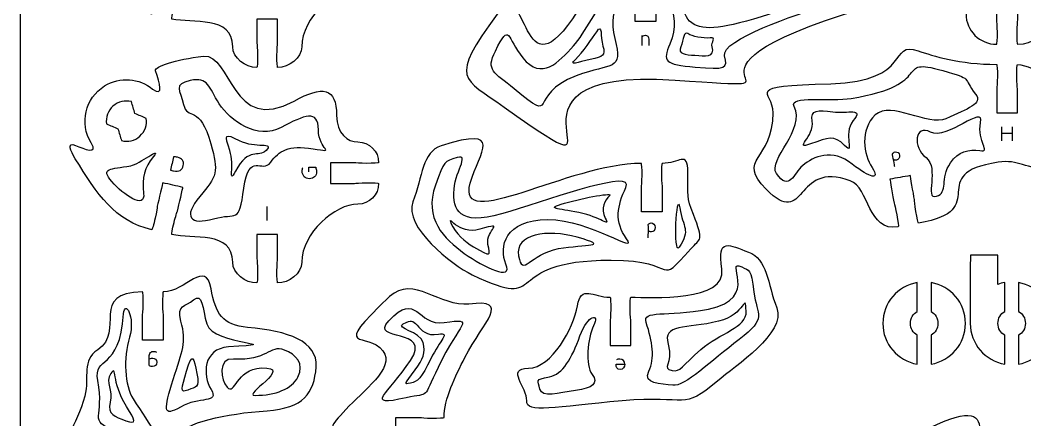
# Model space of a CAD drawing. Extents: x 0 to 300, y 0 to 300.
# Drawn here: x 0 to 145.6, y 146.4 to 204.2 of the extents above; entities that cross this region are included whole.
import ezdxf

# ---------------------------------------------------------------- set-up
doc = ezdxf.new("R2010")
doc.units = 0
doc.header["$MEASUREMENT"] = 0
doc.layers.add('DEFAULT', color=7, linetype='CONTINUOUS')

msp = doc.modelspace()

# ---------------------------------------------------------------- linework, layer by layer
at = {"layer": 'DEFAULT', "color": 250}
for points in [[(142.3, 186.78), (142.3, 188.8)], [(142.3, 187.85), (143.8, 187.85)], [(143.8, 188.8), (143.8, 186.78)], [(35.86, 175.22), (35.86, 177.24)]]:
    msp.add_lwpolyline(points, dxfattribs=at)
at = {"layer": 'DEFAULT', "color": 1}
for points, knots in [([(295.05, 0.05), (198.38, 0.05), (101.72, 0.05), (5.05, 0.05), (2.3, 0.05), (0.05, 2.3), (0.05, 5.05), (0.05, 101.72), (0.05, 198.38), (0.05, 295.05), (0.05, 297.8), (2.3, 300.05), (5.05, 300.05), (101.72, 300.05), (198.38, 300.05), (295.05, 300.05), (297.8, 300.05), (300.05, 297.8), (300.05, 295.05), (300.05, 198.38), (300.05, 101.72), (300.05, 5.05), (300.05, 2.3), (297.8, 0.05), (295.05, 0.05)], [0, 0, 0, 0, 822.047, 822.047, 822.047, 823.047, 823.047, 823.047, 1645.094, 1645.094, 1645.094, 1646.094, 1646.094, 1646.094, 2468.141, 2468.141, 2468.141, 2469.141, 2469.141, 2469.141, 3291.188, 3291.188, 3291.188, 3292.188, 3292.188, 3292.188, 3292.188]), ([(79.64, 271.99), (86.95, 263.6), (82.71, 251.07), (80.92, 249.24), (79.14, 247.41), (81.91, 246.25), (83.26, 244.26), (84.62, 242.27), (87.44, 238.78), (87.77, 251.98), (88.1, 265.18), (85.34, 286.5), (80.47, 286.76), (74.3, 287.09), (70.57, 296.13), (69.96, 291.15), (65.72, 256.72), (58.95, 273.52), (61.18, 248.2), (64.99, 205.12), (54.37, 232.94), (57.69, 214.18), (59.33, 204.89), (50.99, 202.39), (70.55, 208.97), (81.63, 212.7), (70.4, 216.92), (70.84, 221.31), (71.15, 224.46), (76.64, 228.24), (76.64, 232.42), (76.64, 232.48), (75.85, 232.52), (74.89, 232.52), (73.92, 232.52), (73.31, 232.42), (73.14, 232.42), (71.97, 232.42), (70.81, 232.42), (69.64, 232.42), (69.64, 233.42), (69.64, 234.42), (69.64, 235.42), (70.81, 235.42), (71.97, 235.42), (73.14, 235.42), (73.31, 235.42), (73.92, 235.32), (74.89, 235.32), (75.85, 235.32), (76.64, 235.37), (76.64, 235.42), (76.64, 245.82), (66.04, 237.19), (70.56, 260.65), (73.66, 276.76), (77.39, 274.58), (79.64, 271.99)], [1, 1, 1, 1, 2, 2, 2, 3, 3, 3, 4, 4, 4, 5, 5, 5, 6, 6, 6, 7, 7, 7, 8, 8, 8, 9, 9, 9, 10, 10, 10, 11, 11, 11, 12, 12, 12, 13, 13, 13, 22.92, 22.92, 22.92, 31.43, 31.43, 31.43, 41.35, 41.35, 41.35, 42.35, 42.35, 42.35, 43.35, 43.35, 43.35, 44.35, 44.35, 44.35, 45.35, 45.35, 45.35, 45.35]), ([(206.64, 218.18), (193.85, 222.64), (193.66, 221.84), (181.37, 216.1), (171.61, 211.55), (163, 208.46), (163, 205.15), (163, 202.71), (161.01, 200.74), (158.55, 200.74), (158.5, 200.74), (158.45, 201.52), (158.45, 202.49), (158.45, 203.45), (158.55, 204.06), (158.55, 204.24), (158.55, 205.4), (158.55, 206.57), (158.55, 207.74), (157.55, 207.74), (156.55, 207.74), (155.55, 207.74), (155.55, 206.57), (155.55, 205.4), (155.55, 204.24), (155.55, 204.06), (155.65, 203.45), (155.65, 202.49), (155.65, 201.52), (155.61, 200.74), (155.55, 200.74), (152.8, 200.74), (153.09, 202.33), (150.05, 202.33), (147.01, 202.33), (147.3, 200.74), (144.55, 200.74), (144.49, 200.74), (144.45, 201.52), (144.45, 202.49), (144.45, 203.45), (144.55, 204.06), (144.55, 204.24), (144.55, 205.4), (144.55, 206.57), (144.55, 207.74), (143.55, 207.74), (142.55, 207.74), (141.55, 207.74), (141.55, 206.57), (141.55, 205.4), (141.55, 204.24), (141.55, 204.06), (141.65, 203.45), (141.65, 202.49), (141.65, 201.52), (141.6, 200.74), (141.55, 200.74), (139.09, 200.74), (137.1, 202.71), (137.1, 205.15), (137.1, 208.46), (128.49, 211.55), (118.73, 216.1), (106.44, 221.84), (106.25, 222.64), (93.46, 218.18), (80.57, 213.68), (80.71, 213.6), (86.47, 223.63), (99.64, 246.58), (96.25, 240.13), (103.55, 236.48), (110.28, 233.1), (123.82, 219.89), (133.67, 224.5), (142.7, 228.72), (143.17, 216.87), (150.05, 216.87), (156.93, 216.87), (157.39, 228.72), (166.42, 224.5), (176.28, 219.89), (189.82, 233.1), (196.55, 236.48), (203.85, 240.13), (200.45, 246.58), (213.63, 223.63), (219.39, 213.6), (219.53, 213.68), (206.64, 218.18)], [1, 1, 1, 1, 2, 2, 2, 3, 3, 3, 4, 4, 4, 5, 5, 5, 6, 6, 6, 15.92, 15.92, 15.92, 24.43, 24.43, 24.43, 34.35, 34.35, 34.35, 35.35, 35.35, 35.35, 36.35, 36.35, 36.35, 37.35, 37.35, 37.35, 38.35, 38.35, 38.35, 39.35, 39.35, 39.35, 40.35, 40.35, 40.35, 50.27, 50.27, 50.27, 58.78, 58.78, 58.78, 68.7, 68.7, 68.7, 69.7, 69.7, 69.7, 70.7, 70.7, 70.7, 71.7, 71.7, 71.7, 72.7, 72.7, 72.7, 73.7, 73.7, 73.7, 74.7, 74.7, 74.7, 75.7, 75.7, 75.7, 76.7, 76.7, 76.7, 77.7, 77.7, 77.7, 78.7, 78.7, 78.7, 79.7, 79.7, 79.7, 80.7, 80.7, 80.7, 81.7, 81.7, 81.7, 81.7]), ([(34.36, 200.89), (34.36, 202.06), (34.36, 203.22), (34.36, 204.39), (35.36, 204.39), (36.36, 204.39), (37.36, 204.39), (37.36, 203.22), (37.36, 202.06), (37.36, 200.89), (37.36, 200.72), (37.26, 200.11), (37.26, 199.14), (37.26, 198.17), (37.31, 197.39), (37.36, 197.39), (39.02, 197.39), (40.86, 198.73), (40.86, 200.39), (40.86, 204.65), (45.72, 208.81), (48.99, 208.81), (50.65, 208.81), (52, 210.15), (52, 211.81), (52, 211.87), (51.21, 211.91), (50.25, 211.91), (49.28, 211.91), (48.67, 211.81), (48.5, 211.81), (47.33, 211.81), (46.16, 211.81), (45, 211.81), (45, 212.81), (45, 213.81), (45, 214.81), (46.16, 214.81), (47.33, 214.81), (48.5, 214.81), (48.67, 214.81), (49.28, 214.71), (50.25, 214.71), (51.21, 214.71), (52, 214.76), (52, 214.81), (52, 216.47), (50.65, 217.81), (49, 217.81), (47.53, 217.81), (45.9, 219.03), (45.91, 221.66), (45.91, 225.72), (43.88, 226), (39.78, 223.73), (30.65, 218.68), (30.69, 230.69), (26.61, 230.21), (22.53, 229.74), (19.48, 228.76), (19.68, 228.13), (20.24, 226.28), (20.95, 224.27), (19.25, 225.47), (17.32, 227.04), (14.52, 227.31), (12.29, 225.92), (9.48, 224.18), (8.61, 220.47), (10.35, 217.66), (11.43, 215.92), (9.36, 216.8), (8.07, 217.31), (6.78, 217.82), (7.38, 216.46), (8.05, 215.38), (11.21, 210.29), (13.73, 206.35), (19.13, 205.09), (19.18, 205.09), (19.4, 205.83), (19.62, 206.77), (19.84, 207.71), (19.89, 208.32), (19.92, 208.49), (20.12, 209.34), (20.72, 211.9), (20.72, 211.9), (21.7, 211.67), (22.67, 211.45), (23.64, 211.22), (23.64, 211.22), (23.05, 208.66), (22.85, 207.81), (22.8, 207.64), (22.57, 207.07), (22.35, 206.13), (22.13, 205.19), (22, 204.42), (22.05, 204.4), (24.97, 203.71), (30.86, 204.99), (30.86, 200.39), (30.86, 198.73), (32.7, 197.39), (34.36, 197.39), (34.42, 197.39), (34.46, 198.17), (34.46, 199.14), (34.46, 200.11), (34.36, 200.72), (34.36, 200.89)], [2, 2, 2, 2, 11.93, 11.93, 11.93, 20.43, 20.43, 20.43, 30.36, 30.36, 30.36, 31.36, 31.36, 31.36, 32.36, 32.36, 32.36, 33.36, 33.36, 33.36, 34.36, 34.36, 34.36, 35.36, 35.36, 35.36, 36.36, 36.36, 36.36, 37.36, 37.36, 37.36, 47.28, 47.28, 47.28, 55.78, 55.78, 55.78, 65.7, 65.7, 65.7, 66.7, 66.7, 66.7, 67.7, 67.7, 67.7, 68.7, 68.7, 68.7, 69.7, 69.7, 69.7, 70.7, 70.7, 70.7, 71.7, 71.7, 71.7, 72.7, 72.7, 72.7, 73.7, 73.7, 73.7, 74.7, 74.7, 74.7, 75.7, 75.7, 75.7, 76.7, 76.7, 76.7, 77.7, 77.7, 77.7, 78.7, 78.7, 78.7, 79.7, 79.7, 79.7, 80.7, 80.7, 80.7, 81.7, 81.7, 81.7, 90.201959, 90.201959, 90.201959, 91.201959, 91.201959, 91.201959, 92.201959, 92.201959, 92.201959, 93.201959, 93.201959, 93.201959, 94.201959, 94.201959, 94.201959, 95.201959, 95.201959, 95.201959, 96.201959, 96.201959, 96.201959, 97.201959, 97.201959, 97.201959, 97.201959]), ([(92.16, 211.02), (102.56, 211.02), (94.08, 204.6), (102.55, 206.02), (127.04, 210.1), (87.4, 215.95), (108.49, 215.95), (111.1, 215.95), (119.32, 213.34), (119.57, 210.85), (119.93, 207.18), (124.46, 206.65), (122.29, 205.99), (88.82, 195.82), (118.75, 193.93), (94.94, 195.56), (64.72, 197.63), (91.44, 176.55), (70.19, 191.66), (64.24, 195.89), (62.07, 195.5), (69.19, 205.11), (73.87, 211.41), (72.35, 192.16), (80.86, 205.62), (83.1, 209.15), (84.85, 211.02), (89.15, 211.02), (89.21, 211.02), (89.26, 210.24), (89.26, 209.27), (89.26, 208.3), (89.15, 207.69), (89.15, 207.52), (89.15, 206.35), (89.15, 205.19), (89.15, 204.02), (90.16, 204.02), (91.16, 204.02), (92.16, 204.02), (92.16, 205.19), (92.16, 206.35), (92.16, 207.52), (92.16, 207.69), (92.05, 208.3), (92.05, 209.27), (92.05, 210.24), (92.1, 211.02), (92.16, 211.02)], [1, 1, 1, 1, 2, 2, 2, 3, 3, 3, 4, 4, 4, 5, 5, 5, 6, 6, 6, 7, 7, 7, 8, 8, 8, 9, 9, 9, 10, 10, 10, 11, 11, 11, 12, 12, 12, 21.92, 21.92, 21.92, 30.43, 30.43, 30.43, 40.35, 40.35, 40.35, 41.35, 41.35, 41.35, 42.35, 42.35, 42.35, 42.35]), ([(150.05, 182.62), (154.75, 182.62), (155.24, 184.14), (158.36, 183.66), (169.28, 182), (158.97, 176.75), (169.86, 174.83), (169.92, 174.82), (170.1, 175.58), (170.27, 176.53), (170.43, 177.49), (170.44, 178.1), (170.47, 178.28), (170.62, 179.14), (171.08, 181.72), (171.08, 181.72), (172.06, 181.55), (173.05, 181.38), (174.03, 181.2), (174.03, 181.2), (173.58, 178.62), (173.42, 177.76), (173.4, 177.58), (173.19, 177), (173.02, 176.05), (172.86, 175.1), (172.76, 174.33), (172.82, 174.31), (177.22, 173.53), (177.03, 180), (179.77, 180.99), (187.99, 183.98), (186.05, 173.84), (191.96, 179.75), (196.38, 184.17), (190.94, 183.92), (190.94, 190.83), (190.94, 194.1), (195.71, 194.63), (182.58, 195.04), (170.63, 195.41), (174.23, 201.33), (169.95, 199.81), (167.77, 199.03), (163.9, 197.83), (158.55, 197.83), (158.5, 197.8), (158.45, 197.03), (158.45, 196.08), (158.45, 195.11), (158.55, 194.5), (158.55, 194.33), (158.55, 193.17), (158.55, 192), (158.55, 190.83), (157.55, 190.83), (156.55, 190.83), (155.55, 190.83), (155.55, 192), (155.55, 193.17), (155.55, 194.33), (155.55, 194.5), (155.65, 195.11), (155.65, 196.08), (155.65, 197.05), (155.61, 197.83), (155.55, 197.83), (154.17, 197.83), (153.09, 196.65), (150.05, 196.65), (147.01, 196.65), (145.93, 197.83), (144.55, 197.83), (144.49, 197.83), (144.45, 197.05), (144.45, 196.08), (144.45, 195.11), (144.55, 194.5), (144.55, 194.33), (144.55, 193.17), (144.55, 192), (144.55, 190.83), (143.55, 190.83), (142.55, 190.83), (141.55, 190.83), (141.55, 192), (141.55, 193.17), (141.55, 194.33), (141.55, 194.5), (141.65, 195.11), (141.65, 196.08), (141.65, 197.03), (141.6, 197.8), (141.55, 197.83), (136.2, 197.83), (132.33, 199.03), (130.15, 199.81), (125.87, 201.33), (129.47, 195.41), (117.52, 195.04), (104.39, 194.63), (109.16, 194.1), (109.16, 190.83), (109.16, 183.92), (103.72, 184.17), (108.14, 179.75), (114.05, 173.84), (112.11, 183.98), (120.33, 180.99), (123.07, 180), (122.88, 173.53), (127.28, 174.31), (127.34, 174.33), (127.24, 175.1), (127.08, 176.05), (126.91, 177), (126.7, 177.58), (126.67, 177.76), (126.52, 178.62), (126.07, 181.2), (126.07, 181.2), (127.05, 181.38), (128.04, 181.55), (129.02, 181.72), (129.02, 181.72), (129.48, 179.14), (129.63, 178.28), (129.66, 178.1), (129.67, 177.49), (129.83, 176.53), (130, 175.58), (130.18, 174.82), (130.24, 174.83), (141.13, 176.75), (130.82, 182), (141.74, 183.66), (144.86, 184.14), (145.35, 182.62), (150.05, 182.62)], [1, 1, 1, 1, 2, 2, 2, 3, 3, 3, 4, 4, 4, 5, 5, 5, 6, 6, 6, 14.509805, 14.509805, 14.509805, 15.509805, 15.509805, 15.509805, 16.509805, 16.509805, 16.509805, 17.509805, 17.509805, 17.509805, 18.509805, 18.509805, 18.509805, 19.509805, 19.509805, 19.509805, 20.509805, 20.509805, 20.509805, 21.509805, 21.509805, 21.509805, 22.509805, 22.509805, 22.509805, 23.509805, 23.509805, 23.509805, 24.509805, 24.509805, 24.509805, 25.509805, 25.509805, 25.509805, 35.429805, 35.429805, 35.429805, 43.929805, 43.929805, 43.929805, 53.849805, 53.849805, 53.849805, 54.849805, 54.849805, 54.849805, 55.849805, 55.849805, 55.849805, 56.849805, 56.849805, 56.849805, 57.849805, 57.849805, 57.849805, 58.849805, 58.849805, 58.849805, 59.849805, 59.849805, 59.849805, 69.769805, 69.769805, 69.769805, 78.269805, 78.269805, 78.269805, 88.189805, 88.189805, 88.189805, 89.189805, 89.189805, 89.189805, 90.189805, 90.189805, 90.189805, 91.189805, 91.189805, 91.189805, 92.189805, 92.189805, 92.189805, 93.189805, 93.189805, 93.189805, 94.189805, 94.189805, 94.189805, 95.189805, 95.189805, 95.189805, 96.189805, 96.189805, 96.189805, 97.189805, 97.189805, 97.189805, 98.189805, 98.189805, 98.189805, 99.189805, 99.189805, 99.189805, 107.699611, 107.699611, 107.699611, 108.699611, 108.699611, 108.699611, 109.699611, 109.699611, 109.699611, 110.699611, 110.699611, 110.699611, 111.699611, 111.699611, 111.699611, 112.699611, 112.699611, 112.699611, 112.699611]), ([(34.36, 169.68), (34.36, 170.85), (34.36, 172.02), (34.36, 173.18), (35.36, 173.18), (36.36, 173.18), (37.36, 173.18), (37.36, 172.02), (37.36, 170.85), (37.36, 169.68), (37.36, 169.51), (37.26, 168.9), (37.26, 167.93), (37.26, 166.96), (37.31, 166.18), (37.36, 166.18), (39.02, 166.18), (40.86, 167.53), (40.86, 169.18), (40.86, 173.44), (45.72, 177.6), (48.99, 177.6), (50.65, 177.6), (52, 178.94), (52, 180.6), (52, 180.66), (51.21, 180.7), (50.25, 180.7), (49.28, 180.7), (48.67, 180.6), (48.5, 180.6), (47.33, 180.6), (46.16, 180.6), (45, 180.6), (45, 181.6), (45, 182.6), (45, 183.6), (46.16, 183.6), (47.33, 183.6), (48.5, 183.6), (48.67, 183.6), (49.28, 183.5), (50.25, 183.5), (51.21, 183.5), (52, 183.55), (52, 183.6), (52, 185.26), (50.65, 186.6), (49, 186.6), (47.53, 186.6), (45.9, 187.82), (45.91, 190.45), (45.91, 194.52), (43.88, 194.8), (39.78, 192.53), (30.65, 187.48), (30.69, 199.48), (26.61, 199.01), (22.53, 198.53), (19.48, 197.55), (19.68, 196.92), (20.24, 195.07), (20.95, 193.07), (19.25, 194.26), (17.32, 195.84), (14.52, 196.1), (12.29, 194.71), (9.48, 192.97), (8.61, 189.26), (10.35, 186.45), (11.43, 184.72), (9.36, 185.59), (8.07, 186.1), (6.78, 186.61), (7.38, 185.26), (8.05, 184.17), (11.21, 179.08), (13.73, 175.14), (19.13, 173.88), (19.18, 173.88), (19.4, 174.63), (19.62, 175.56), (19.84, 176.5), (19.89, 177.11), (19.92, 177.28), (20.12, 178.14), (20.72, 180.69), (20.72, 180.69), (21.7, 180.47), (22.67, 180.24), (23.64, 180.01), (23.64, 180.01), (23.05, 177.45), (22.85, 176.6), (22.8, 176.43), (22.57, 175.87), (22.35, 174.92), (22.13, 173.98), (22, 173.21), (22.05, 173.19), (24.97, 172.51), (30.86, 173.78), (30.86, 169.18), (30.86, 167.53), (32.7, 166.18), (34.36, 166.18), (34.42, 166.18), (34.46, 166.96), (34.46, 167.93), (34.46, 168.9), (34.36, 169.51), (34.36, 169.68)], [2, 2, 2, 2, 11.93, 11.93, 11.93, 20.43, 20.43, 20.43, 30.36, 30.36, 30.36, 31.36, 31.36, 31.36, 32.36, 32.36, 32.36, 33.36, 33.36, 33.36, 34.36, 34.36, 34.36, 35.36, 35.36, 35.36, 36.36, 36.36, 36.36, 37.36, 37.36, 37.36, 47.28, 47.28, 47.28, 55.78, 55.78, 55.78, 65.7, 65.7, 65.7, 66.7, 66.7, 66.7, 67.7, 67.7, 67.7, 68.7, 68.7, 68.7, 69.7, 69.7, 69.7, 70.7, 70.7, 70.7, 71.7, 71.7, 71.7, 72.7, 72.7, 72.7, 73.7, 73.7, 73.7, 74.7, 74.7, 74.7, 75.7, 75.7, 75.7, 76.7, 76.7, 76.7, 77.7, 77.7, 77.7, 78.7, 78.7, 78.7, 79.7, 79.7, 79.7, 80.7, 80.7, 80.7, 81.7, 81.7, 81.7, 90.201959, 90.201959, 90.201959, 91.201959, 91.201959, 91.201959, 92.201959, 92.201959, 92.201959, 93.201959, 93.201959, 93.201959, 94.201959, 94.201959, 94.201959, 95.201959, 95.201959, 95.201959, 96.201959, 96.201959, 96.201959, 97.201959, 97.201959, 97.201959, 97.201959]), ([(14.75, 186.79), (14.57, 187.36), (14.4, 187.94), (14.22, 188.51), (13.67, 188.75), (13.12, 188.98), (12.57, 189.22), (12.44, 190.15), (12.76, 191.12), (13.51, 191.79), (14.26, 192.45), (15.26, 192.67), (16.17, 192.44), (16.34, 191.86), (16.51, 191.29), (16.69, 190.72), (17.24, 190.48), (17.79, 190.24), (18.34, 190.01), (18.46, 189.08), (18.15, 188.11), (17.4, 187.44), (16.65, 186.77), (15.65, 186.56), (14.75, 186.79)], [0, 0, 0, 0, 5.11489, 5.11489, 5.11489, 10.213527, 10.213527, 10.213527, 11.213527, 11.213527, 11.213527, 12.213527, 12.213527, 12.213527, 17.30055, 17.30055, 17.30055, 22.412311, 22.412311, 22.412311, 23.412311, 23.412311, 23.412311, 24.412311, 24.412311, 24.412311, 24.412311]), ([(93.07, 183.49), (95.52, 183.49), (96.8, 185.43), (96.8, 182.24), (96.8, 178.72), (96.61, 178.68), (97.6, 176.11), (99.12, 172.14), (98.69, 172.73), (97.22, 171.11), (92.03, 165.38), (95.93, 169.49), (85.7, 169.49), (69.08, 169.49), (77.05, 161.89), (65.56, 167.37), (62.54, 168.81), (55.6, 174.34), (56.97, 177.95), (58.34, 181.56), (58.3, 185.18), (61.08, 186.05), (70.34, 188.94), (66.59, 185.24), (65.28, 180.63), (63.18, 173.26), (79.44, 183.49), (90.07, 183.49), (90.12, 183.49), (90.17, 182.71), (90.17, 181.74), (90.17, 180.78), (90.07, 180.17), (90.07, 179.99), (90.07, 179.12), (90.07, 176.49), (90.07, 176.49), (91.07, 176.49), (92.07, 176.49), (93.07, 176.49), (93.07, 176.49), (93.07, 179.12), (93.07, 179.99), (93.07, 180.17), (92.97, 180.78), (92.97, 181.74), (92.97, 182.71), (93.01, 183.49), (93.07, 183.49)], [1, 1, 1, 1, 2, 2, 2, 3, 3, 3, 4, 4, 4, 5, 5, 5, 6, 6, 6, 7, 7, 7, 8, 8, 8, 9, 9, 9, 10, 10, 10, 11, 11, 11, 12, 12, 12, 13, 13, 13, 21.504, 21.504, 21.504, 22.504, 22.504, 22.504, 23.504, 23.504, 23.504, 24.504, 24.504, 24.504, 24.504]), ([(85.53, 164.11), (83.07, 164.11), (81.3, 166), (80.8, 162.85), (80.3, 159.7), (77.07, 153.85), (73.7, 153.85), (70.34, 153.85), (73.58, 150.98), (73.45, 149.12), (73.33, 147.25), (77.56, 148.24), (87.27, 149.12), (96.99, 149.99), (95.86, 147.58), (101.1, 151.98), (103.66, 154.13), (111.06, 158.95), (109.69, 162.56), (108.32, 166.17), (108.32, 169.66), (105.58, 170.66), (102.84, 171.65), (100.97, 172.9), (101.72, 168.17), (102.47, 163.43), (91.47, 164.11), (88.53, 164.11), (88.48, 164.11), (88.43, 163.32), (88.43, 162.36), (88.43, 161.39), (88.53, 160.78), (88.53, 160.61), (88.53, 159.73), (88.53, 157.11), (88.53, 157.11), (87.53, 157.11), (86.53, 157.11), (85.53, 157.11), (85.53, 158.27), (85.53, 159.44), (85.53, 160.61), (85.53, 160.78), (85.63, 161.39), (85.63, 162.36), (85.63, 163.32), (85.59, 164.11), (85.53, 164.11)], [1, 1, 1, 1, 2, 2, 2, 3, 3, 3, 4, 4, 4, 5, 5, 5, 6, 6, 6, 7, 7, 7, 8, 8, 8, 9, 9, 9, 10, 10, 10, 11, 11, 11, 12, 12, 12, 13, 13, 13, 21.504, 21.504, 21.504, 31.425, 31.425, 31.425, 32.425, 32.425, 32.425, 33.425, 33.425, 33.425, 33.425]), ([(42.95, 154.03), (42.66, 150.21), (41.09, 148.05), (35.83, 147.68), (29.82, 147.25), (23.71, 146.02), (22.96, 143.95), (21.17, 140.2), (23.99, 139.04), (20.01, 137.22), (16.04, 135.4), (16.49, 142.44), (11.42, 142.44), (4.54, 142.44), (8.41, 145.5), (9.43, 149.79), (10.11, 152.66), (8.92, 154.95), (11.3, 156.51), (15.3, 159.15), (9.99, 164.88), (17.78, 164.88), (17.84, 164.88), (17.89, 164.09), (17.89, 163.13), (17.89, 162.16), (17.78, 161.55), (17.78, 161.38), (17.78, 160.21), (17.78, 159.05), (17.78, 157.88), (18.79, 157.88), (19.79, 157.88), (20.79, 157.88), (20.79, 159.05), (20.79, 160.21), (20.79, 161.38), (20.79, 161.55), (20.68, 162.16), (20.68, 163.13), (20.68, 164.09), (20.73, 164.88), (20.79, 164.88), (24, 164.88), (26.94, 169.74), (27.72, 165.34), (28.35, 161.79), (29.39, 160.05), (33.02, 159.73), (38.83, 159.24), (43.22, 157.75), (42.95, 154.03)], [1, 1, 1, 1, 2, 2, 2, 3, 3, 3, 4, 4, 4, 5, 5, 5, 6, 6, 6, 7, 7, 7, 8, 8, 8, 9, 9, 9, 10, 10, 10, 19.92, 19.92, 19.92, 28.43, 28.43, 28.43, 38.35, 38.35, 38.35, 39.35, 39.35, 39.35, 40.35, 40.35, 40.35, 41.35, 41.35, 41.35, 42.35, 42.35, 42.35, 43.35, 43.35, 43.35, 43.35]), ([(141.72, 160.33), (141.72, 159.59), (142.11, 158.95), (142.71, 158.61), (142.71, 157.22), (142.71, 155.82), (142.71, 154.43), (139.88, 154.91), (137.72, 157.37), (137.72, 160.33), (137.72, 163.62), (137.72, 166.9), (137.73, 170.19), (139.06, 170.19), (140.39, 170.19), (141.72, 170.19), (141.72, 168.79), (141.72, 167.38), (141.72, 165.98), (142.04, 166.09), (142.37, 166.18), (142.71, 166.24), (142.71, 164.84), (142.71, 163.45), (142.71, 162.06), (142.11, 161.71), (141.72, 161.07), (141.72, 160.33)], [1, 1, 1, 1, 2, 2, 2, 13.85, 13.85, 13.85, 14.85, 14.85, 14.85, 42.800002, 42.800002, 42.800002, 54.110002, 54.110002, 54.110002, 66.050002, 66.050002, 66.050002, 67.050002, 67.050002, 67.050002, 78.890002, 78.890002, 78.890002, 79.890002, 79.890002, 79.890002, 79.890002]), ([(64.49, 155.37), (63.12, 152.75), (61.47, 149.29), (61.47, 146.71), (61.46, 146.65), (60.68, 146.6), (59.72, 146.61), (58.76, 146.61), (58.15, 146.71), (57.97, 146.71), (57.1, 146.71), (54.47, 146.71), (54.47, 146.71), (54.47, 145.71), (54.47, 144.71), (54.47, 143.71), (54.47, 143.71), (57.09, 143.71), (57.97, 143.71), (58.15, 143.71), (58.75, 143.81), (59.72, 143.81), (60.69, 143.81), (61.47, 143.76), (61.47, 143.71), (61.47, 141.65), (60.79, 139.72), (60.96, 137.16), (61.08, 135.49), (61.47, 128.76), (61.47, 128.71), (61.51, 126.71), (62.79, 124.88), (57.22, 120.29), (51.66, 115.7), (53.21, 121.95), (48.25, 126.31), (44.2, 129.87), (43.83, 129.37), (46.97, 132.28), (51.99, 136.95), (51.45, 138.89), (47.13, 142.88), (44.44, 145.36), (44.88, 145.21), (47.26, 147.87), (49.62, 150.51), (54.53, 153.82), (52.61, 156.37), (50.41, 159.29), (44.69, 155.84), (53.59, 164.2), (56.98, 167.39), (61.03, 162.63), (65.09, 163.13), (71.3, 163.89), (67.27, 160.71), (64.49, 155.37)], [1, 1, 1, 1, 2, 2, 2, 3, 3, 3, 4, 4, 4, 5, 5, 5, 13.503001, 13.503001, 13.503001, 14.503001, 14.503001, 14.503001, 15.503001, 15.503001, 15.503001, 16.503001, 16.503001, 16.503001, 17.503001, 17.503001, 17.503001, 18.503001, 18.503001, 18.503001, 19.503001, 19.503001, 19.503001, 20.503001, 20.503001, 20.503001, 21.503001, 21.503001, 21.503001, 22.503001, 22.503001, 22.503001, 23.503001, 23.503001, 23.503001, 24.503001, 24.503001, 24.503001, 25.503001, 25.503001, 25.503001, 26.503001, 26.503001, 26.503001, 27.503001, 27.503001, 27.503001, 27.503001]), ([(129.04, 160.33), (129.04, 159.6), (129.44, 158.95), (130.03, 158.61), (130.03, 157.22), (130.03, 155.82), (130.03, 154.43), (127.2, 154.91), (125.05, 157.36), (125.05, 160.33), (125.05, 163.3), (127.21, 165.76), (130.03, 166.24), (130.03, 164.84), (130.03, 163.45), (130.03, 162.06), (129.44, 161.71), (129.04, 161.07), (129.04, 160.33)], [0, 0, 0, 0, 1, 1, 1, 12.85, 12.85, 12.85, 13.85, 13.85, 13.85, 14.85, 14.85, 14.85, 26.7, 26.7, 26.7, 27.7, 27.7, 27.7, 27.7]), ([(137.02, 160.33), (137.02, 157.37), (134.87, 154.91), (132.04, 154.43), (132.04, 155.82), (132.04, 157.22), (132.04, 158.61), (132.63, 158.95), (133.03, 159.6), (133.03, 160.33), (133.03, 161.07), (132.63, 161.72), (132.04, 162.06), (132.04, 163.45), (132.04, 164.84), (132.04, 166.24), (134.87, 165.76), (137.02, 163.3), (137.02, 160.33)], [0, 0, 0, 0, 1, 1, 1, 12.85, 12.85, 12.85, 13.85, 13.85, 13.85, 14.85, 14.85, 14.85, 26.69, 26.69, 26.69, 27.69, 27.69, 27.69, 27.69]), ([(149.7, 160.33), (149.7, 157.37), (147.54, 154.9), (144.71, 154.43), (144.71, 155.82), (144.71, 157.22), (144.71, 158.61), (145.31, 158.95), (145.71, 159.59), (145.71, 160.33), (145.71, 161.07), (145.31, 161.72), (144.71, 162.06), (144.71, 163.45), (144.71, 164.84), (144.71, 166.24), (147.54, 165.76), (149.7, 163.3), (149.7, 160.33)], [0, 0, 0, 0, 1, 1, 1, 12.85, 12.85, 12.85, 13.85, 13.85, 13.85, 14.85, 14.85, 14.85, 26.69, 26.69, 26.69, 27.69, 27.69, 27.69, 27.69]), ([(136.59, 132.53), (136.59, 140.34), (144.14, 150.67), (132.85, 145.69), (121.56, 140.71), (118.1, 138.54), (116.1, 139.37), (114.11, 140.2), (111.5, 137.23), (114.71, 130.36), (116.49, 126.54), (114.75, 124.68), (119.73, 124.8), (124.71, 124.93), (133.5, 122.53), (139.36, 116.95), (142.1, 114.35), (141.37, 118.83), (143.5, 120.57), (145.63, 122.31), (136.59, 127.18), (136.59, 129.53), (136.59, 129.59), (135.81, 129.63), (134.84, 129.63), (133.87, 129.63), (133.26, 129.53), (133.09, 129.53), (132.21, 129.53), (129.59, 129.53), (129.59, 129.53), (129.59, 130.53), (129.59, 131.53), (129.59, 132.53), (129.59, 132.53), (132.21, 132.53), (133.09, 132.53), (133.26, 132.53), (133.87, 132.43), (134.84, 132.43), (135.81, 132.43), (136.59, 132.48), (136.59, 132.53)], [1, 1, 1, 1, 2, 2, 2, 3, 3, 3, 4, 4, 4, 5, 5, 5, 6, 6, 6, 7, 7, 7, 8, 8, 8, 9, 9, 9, 10, 10, 10, 11, 11, 11, 19.504, 19.504, 19.504, 20.504, 20.504, 20.504, 21.504, 21.504, 21.504, 22.504, 22.504, 22.504, 22.504])]:
    msp.add_open_spline(points, degree=3, knots=knots, dxfattribs=at)
at = {"layer": 'DEFAULT', "color": 5}
for points, knots in [([(96.18, 206), (96.59, 203.39), (98.67, 202.64), (102.59, 203.45), (106.51, 204.26), (116.22, 206.91), (113.54, 210), (110.87, 213.1), (111.8, 212.85), (114.17, 212.04), (116.53, 211.23), (116.84, 210.85), (117.47, 209.05), (118.09, 207.24), (119.58, 207.18), (116.22, 206.18), (112.86, 205.19), (101.5, 201.39), (102.12, 199.06), (102.61, 197.25), (102.32, 197.05), (97.88, 197.44), (93.44, 197.82), (93.11, 198.27), (94.18, 200.76), (95.26, 203.25), (94.77, 205.11), (94.23, 206.91), (93.92, 207.92), (92.9, 209.44), (94.72, 208.65), (95.3, 208.41), (95.86, 207.95), (96.18, 206)], [1, 1, 1, 1, 2, 2, 2, 3, 3, 3, 4, 4, 4, 5, 5, 5, 6, 6, 6, 7, 7, 7, 8, 8, 8, 9, 9, 9, 10, 10, 10, 11, 11, 11, 12, 12, 12, 12]), ([(80.24, 200.52), (78.06, 198.1), (75.6, 195.45), (72.89, 198.78), (70.53, 201.67), (71.09, 204.13), (68.91, 199.77), (67.49, 196.93), (68.7, 196.69), (71.65, 194.29), (78.25, 188.94), (73.27, 193.42), (80.61, 196.16), (85.86, 198.12), (87.46, 196.75), (86.21, 201.56), (84.97, 206.37), (88.54, 209.16), (85.34, 207.43), (83.85, 206.62), (81.83, 202.29), (80.24, 200.52)], [0, 0, 0, 0, 1, 1, 1, 2, 2, 2, 3, 3, 3, 4, 4, 4, 5, 5, 5, 6, 6, 6, 7, 7, 7, 7]), ([(120.47, 192.91), (117.52, 192.44), (111.33, 193.37), (112.2, 191.75), (113.96, 188.49), (108.3, 183.95), (109.63, 182.04), (111.54, 179.3), (112.07, 182.06), (113.44, 183.2), (114.95, 184.45), (117.73, 185.78), (120.63, 183.37), (123.24, 181.33), (124.74, 181.02), (123.49, 182.9), (122.25, 184.78), (121.71, 188.39), (123.95, 190.51), (126.19, 192.62), (131.67, 188.8), (134.2, 189.97), (137.41, 191.44), (139.58, 192.11), (138.48, 193.52), (136.53, 196.03), (138.24, 195.66), (133.74, 196.94), (126.45, 199.01), (132.96, 194.91), (120.47, 192.91)], [1, 1, 1, 1, 2, 2, 2, 3, 3, 3, 4, 4, 4, 5, 5, 5, 6, 6, 6, 7, 7, 7, 8, 8, 8, 9, 9, 9, 10, 10, 10, 11, 11, 11, 11]), ([(24.68, 195.49), (27.35, 196.08), (27.33, 194.55), (28.91, 192.12), (30.49, 189.68), (34.44, 186.86), (37.86, 188.69), (41.28, 190.51), (43.27, 191.34), (43.27, 188.35), (43.27, 185.37), (46.11, 185.04), (42.49, 185.62), (38.87, 186.2), (37.58, 185.33), (36.36, 183.65), (35.13, 181.96), (33.22, 185.34), (32.48, 179.92), (31.73, 174.49), (31.48, 176.46), (28.08, 175.48), (24.68, 174.49), (23.6, 175.75), (26.09, 178.69), (28.58, 181.63), (28.84, 182.24), (27.7, 186.32), (26.09, 192.13), (24.27, 189.71), (23.73, 192.01), (23.22, 194.12), (22.23, 194.95), (24.68, 195.49)], [1, 1, 1, 1, 2, 2, 2, 3, 3, 3, 4, 4, 4, 5, 5, 5, 6, 6, 6, 7, 7, 7, 8, 8, 8, 9, 9, 9, 10, 10, 10, 11, 11, 11, 12, 12, 12, 12]), ([(60.24, 180.35), (61.56, 184), (61.48, 183.75), (63.39, 184.33), (65.3, 184.92), (62.9, 182.18), (62.89, 179.19), (62.89, 176.2), (64.14, 174.37), (71.03, 176.53), (77.92, 178.69), (89.12, 182.68), (87.83, 180.02), (86.55, 177.37), (86.13, 175.01), (87.92, 172.58), (89.71, 170.15), (82.73, 175.37), (76.51, 175.37), (70.28, 175.37), (69.37, 171.39), (70.45, 168.9), (71.53, 166.41), (67.29, 168.4), (64.39, 170.47), (61.48, 172.55), (58.49, 175.53), (60.24, 180.35)], [1, 1, 1, 1, 2, 2, 2, 3, 3, 3, 4, 4, 4, 5, 5, 5, 6, 6, 6, 7, 7, 7, 8, 8, 8, 9, 9, 9, 10, 10, 10, 10]), ([(90.76, 160.46), (91.68, 157.66), (92.05, 155.28), (91.14, 153.39), (90.22, 151.5), (92.88, 151.62), (94.62, 151.37), (96.36, 151.12), (100.1, 154.86), (104.25, 158.01), (108.4, 161.17), (106.79, 161.41), (106.37, 164.9), (105.96, 168.38), (105.71, 167.96), (104.6, 168.5), (101.88, 169.84), (107.5, 163.89), (99.77, 162.41), (93.61, 161.24), (90.16, 162.32), (90.76, 160.46)], [0, 0, 0, 0, 1, 1, 1, 2, 2, 2, 3, 3, 3, 4, 4, 4, 5, 5, 5, 6, 6, 6, 7, 7, 7, 7]), ([(23.36, 160.67), (24.2, 157.47), (23.55, 156.49), (22.24, 152.2), (20.93, 147.91), (20.62, 146.67), (23.3, 148.22), (25.97, 149.78), (28.96, 148.66), (27.72, 150.75), (26.47, 152.83), (26.53, 156.68), (30.24, 156.91), (39.54, 157.49), (28.04, 157.08), (27.09, 160.24), (26.43, 162.47), (26.54, 164.91), (25.17, 163.72), (23.96, 162.69), (22.72, 163.1), (23.36, 160.67)], [0, 0, 0, 0, 1, 1, 1, 2, 2, 2, 3, 3, 3, 4, 4, 4, 5, 5, 5, 6, 6, 6, 7, 7, 7, 7]), ([(53.47, 160.7), (50.57, 157.54), (59.86, 159.82), (56.62, 154.96), (53.31, 150), (49.73, 148.15), (56.01, 149.56), (59.56, 150.36), (58.3, 149.16), (60.61, 153.96), (63.77, 160.56), (66.27, 161.12), (61.48, 160.44), (57.55, 159.88), (57.55, 165.15), (53.47, 160.7)], [0, 0, 0, 0, 1, 1, 1, 2, 2, 2, 3, 3, 3, 4, 4, 4, 5, 5, 5, 5]), ([(16.42, 149.4), (15.22, 151.29), (14.98, 155.32), (15.89, 158.31), (16.8, 161.3), (15.19, 163.82), (15.05, 161.73), (14.49, 153.26), (10.58, 155.74), (11.32, 152.05), (12.37, 146.72), (9.67, 146.21), (13.9, 144.79), (18.73, 143.18), (17.65, 139.81), (19.29, 140.87), (21.59, 142.37), (18.84, 145.59), (16.42, 149.4)], [0, 0, 0, 0, 1, 1, 1, 2, 2, 2, 3, 3, 3, 4, 4, 4, 5, 5, 5, 6, 6, 6, 6]), ([(76.74, 152.59), (74.53, 152.15), (75.09, 152.13), (75.37, 150.81), (75.67, 149.47), (78.02, 150.29), (80.51, 150.62), (83, 150.96), (83.91, 151.62), (82.92, 152.95), (81.92, 154.28), (82.22, 158.14), (83.15, 159.99), (84.08, 161.83), (82.34, 161.75), (81.17, 158.51), (80.01, 155.27), (78.65, 152.96), (76.74, 152.59)], [0, 0, 0, 0, 1, 1, 1, 2, 2, 2, 3, 3, 3, 4, 4, 4, 5, 5, 5, 6, 6, 6, 6])]:
    msp.add_open_spline(points, degree=3, knots=knots, dxfattribs=at)
at = {"layer": 'DEFAULT', "color": 3}
for points, knots in [([(83.6, 202.57), (82.96, 201.61), (81.55, 199.52), (80.52, 198.56), (79.49, 197.59), (80.8, 198.12), (82.67, 198.56), (84.53, 198.99), (84.91, 199.09), (84.5, 200.49), (84.1, 201.89), (84.45, 203.87), (83.6, 202.57)], [0, 0, 0, 0, 1, 1, 1, 2, 2, 2, 3, 3, 3, 4, 4, 4, 4]), ([(100.32, 200.38), (100.81, 198.81), (99.26, 199.06), (97.83, 199.15), (96.39, 199.24), (95.34, 199.33), (95.77, 200.38), (96.21, 201.42), (96.18, 202.73), (96.8, 202.29), (97.42, 201.86), (99.01, 201.58), (100.04, 201.67), (101.06, 201.77), (100.1, 201.06), (100.32, 200.38)], [0, 0, 0, 0, 1, 1, 1, 2, 2, 2, 3, 3, 3, 4, 4, 4, 5, 5, 5, 5]), ([(114.82, 189.63), (115.26, 187.42), (111.91, 185.4), (114.57, 186.31), (117.23, 187.23), (117.9, 187.69), (119.51, 186.09), (121.13, 184.49), (119.15, 187.74), (120.76, 189.69), (122.37, 191.63), (119.96, 190.69), (117.81, 190.95), (115.65, 191.21), (114.49, 191.29), (114.82, 189.63)], [0, 0, 0, 0, 1, 1, 1, 2, 2, 2, 3, 3, 3, 4, 4, 4, 5, 5, 5, 5]), ([(134.86, 183.6), (133.27, 181.23), (134.62, 179.31), (132.81, 178.74), (131.01, 178.18), (133.29, 182.81), (131.31, 184.33), (129.33, 185.84), (129.65, 189.27), (131.98, 188.02), (134.31, 186.78), (139.85, 192.17), (139.22, 189.41), (138.6, 186.65), (140.87, 185.01), (139.08, 185.34), (137.55, 185.63), (135.92, 185.17), (134.86, 183.6)], [0, 0, 0, 0, 1, 1, 1, 2, 2, 2, 3, 3, 3, 4, 4, 4, 5, 5, 5, 6, 6, 6, 6]), ([(35.69, 185.38), (36.97, 186.7), (34.2, 185.59), (31.77, 186.83), (29.67, 187.91), (29.67, 187.69), (30.43, 185.38), (31.18, 183.13), (30.14, 180.3), (31.24, 182.35), (33.22, 186), (34.56, 184.21), (35.69, 185.38)], [0, 0, 0, 0, 1, 1, 1, 2, 2, 2, 3, 3, 3, 4, 4, 4, 4]), ([(16.08, 183.16), (13.08, 182.63), (11.66, 182.84), (13.34, 180.87), (15.03, 178.89), (18.2, 176.78), (17.95, 179.14), (17.7, 181.51), (18.04, 182.86), (19.36, 184.49), (20.69, 186.11), (17.36, 183.38), (16.08, 183.16)], [0, 0, 0, 0, 1, 1, 1, 2, 2, 2, 3, 3, 3, 4, 4, 4, 4]), ([(84.84, 175.56), (84.08, 176.98), (84.81, 178.2), (85.47, 178.78), (86.13, 179.36), (81.9, 178.57), (78.95, 177.74), (76.01, 176.91), (77.91, 177), (81.01, 176.38), (84.28, 175.73), (85.61, 174.13), (84.84, 175.56)], [0, 0, 0, 0, 1, 1, 1, 2, 2, 2, 3, 3, 3, 4, 4, 4, 4]), ([(95.55, 171.36), (97.23, 173.91), (96.09, 174.17), (95.63, 177.06), (95.18, 179.94), (94.64, 169.97), (95.55, 171.36)], [0, 0, 0, 0, 1, 1, 1, 2, 2, 2, 2]), ([(67.83, 171.77), (68.15, 170.11), (68.41, 169.85), (65.72, 171.43), (64.57, 172.1), (63.1, 173.37), (62.48, 174.85), (61.85, 176.32), (63.51, 173.04), (66.67, 173.96), (70.69, 175.14), (67.43, 173.91), (67.83, 171.77)], [0, 0, 0, 0, 1, 1, 1, 2, 2, 2, 3, 3, 3, 4, 4, 4, 4]), ([(80.77, 172.8), (85.81, 171.34), (81.94, 171.85), (78.08, 171.15), (73.84, 170.39), (72.87, 166.91), (72.28, 170.1), (71.69, 173.3), (76.48, 174.04), (80.77, 172.8)], [0, 0, 0, 0, 1, 1, 1, 2, 2, 2, 3, 3, 3, 3]), ([(94.54, 153.52), (92.8, 153.91), (94.77, 154.32), (93.94, 157.31), (93.11, 160.3), (96.49, 159.49), (101.26, 160.63), (105.2, 161.56), (105.08, 165.03), (105.25, 162.1), (105.38, 159.66), (101.43, 158.99), (98.69, 156.55), (95.95, 154.11), (95.7, 153.26), (94.54, 153.52)], [0, 0, 0, 0, 1, 1, 1, 2, 2, 2, 3, 3, 3, 4, 4, 4, 5, 5, 5, 5]), ([(57.3, 153.59), (55.71, 151.46), (55.63, 151.47), (56.62, 151.66), (57.62, 151.85), (58.22, 152.41), (59.57, 155.21), (60.92, 158.01), (62.47, 159.07), (60.67, 158.76), (58.86, 158.45), (58.24, 159.38), (57.56, 160.06), (56.87, 160.75), (56.81, 160.87), (55.56, 160.25), (54.32, 159.63), (58.05, 159.13), (58.43, 157.57), (58.8, 156.02), (58.47, 155.15), (57.3, 153.59)], [0, 0, 0, 0, 1, 1, 1, 2, 2, 2, 3, 3, 3, 4, 4, 4, 5, 5, 5, 6, 6, 6, 7, 7, 7, 7]), ([(38.34, 156.46), (40.04, 155.81), (41.29, 154.53), (40.3, 152.55), (39.46, 150.86), (37.04, 149.9), (34.1, 149.91), (32.09, 149.91), (39.95, 154.1), (35.04, 153.87), (31.24, 153.7), (31.26, 149.8), (30.03, 151.1), (29.14, 152.05), (28.61, 155.35), (30.97, 155.17), (35.85, 154.8), (36.14, 157.3), (38.34, 156.46)], [0, 0, 0, 0, 1, 1, 1, 2, 2, 2, 3, 3, 3, 4, 4, 4, 5, 5, 5, 6, 6, 6, 6]), ([(24.17, 153.39), (23.43, 150.86), (23.17, 150.16), (24.36, 150.68), (25.54, 151.21), (26.1, 150.84), (25.66, 153.08), (25.23, 155.32), (25.04, 156.38), (24.17, 153.39)], [0, 0, 0, 0, 1, 1, 1, 2, 2, 2, 3, 3, 3, 3]), ([(15.49, 148.28), (16.75, 146.28), (17.01, 145.6), (15.38, 146.23), (13.74, 146.85), (12.69, 147.1), (13.12, 148.9), (13.56, 150.71), (12.3, 151.71), (13.21, 153.07), (14.12, 154.44), (13.18, 151.95), (15.49, 148.28)], [0, 0, 0, 0, 1, 1, 1, 2, 2, 2, 3, 3, 3, 4, 4, 4, 4])]:
    msp.add_open_spline(points, degree=3, knots=knots, dxfattribs=at)
at = {"layer": 'DEFAULT', "color": 250}
for points, knots in [([(90.17, 200.57), (90.17, 200.92), (90.17, 201.27), (90.17, 201.63), (90.17, 201.78), (90.17, 201.91), (90.16, 202.02)], [0, 0, 0, 0, 2.992, 2.992, 2.992, 3.992, 3.992, 3.992, 3.992]), ([(90.17, 201.79), (90.24, 201.9), (90.39, 202.05), (90.65, 202.05), (90.88, 202.05), (91.15, 201.93), (91.15, 201.42), (91.15, 201.14), (91.15, 200.85), (91.15, 200.57)], [0, 0, 0, 0, 1, 1, 1, 2, 2, 2, 4.405, 4.405, 4.405, 4.405]), ([(126.77, 183.02), (126.77, 183.02), (126.48, 184.72), (126.45, 184.85), (126.52, 185), (126.65, 185.11), (126.85, 185.15), (127.15, 185.2), (127.42, 185.01), (127.48, 184.67), (127.55, 184.27), (127.31, 184.03), (127.02, 183.97), (126.86, 183.95), (126.68, 183.98), (126.59, 184.08)], [0, 0, 0, 0, 1, 1, 1, 2, 2, 2, 3, 3, 3, 4, 4, 4, 5, 5, 5, 5]), ([(22.29, 184.46), (22.45, 184.45), (22.64, 184.43), (22.84, 184.38), (23.2, 184.29), (23.44, 184.15), (23.58, 183.95), (23.72, 183.75), (23.77, 183.5), (23.69, 183.18), (23.62, 182.86), (23.46, 182.62), (23.23, 182.48), (23, 182.34), (22.68, 182.31), (22.29, 182.4), (22.11, 182.44), (21.96, 182.48), (21.84, 182.53), (21.99, 183.17), (22.14, 183.82), (22.29, 184.46)], [0, 0, 0, 0, 1, 1, 1, 2, 2, 2, 3, 3, 3, 4, 4, 4, 5, 5, 5, 6, 6, 6, 11.635067, 11.635067, 11.635067, 11.635067]), ([(41.9, 182.27), (41.9, 182.49), (41.9, 182.71), (41.9, 182.93), (42.23, 182.93), (42.55, 182.93), (42.88, 182.93), (42.92, 182.82), (42.99, 182.58), (42.99, 182.31), (42.99, 182.01), (42.91, 181.75), (42.72, 181.56), (42.55, 181.38), (42.28, 181.27), (41.97, 181.27), (41.36, 181.28), (40.92, 181.69), (40.92, 182.37), (40.92, 182.6), (40.97, 182.79), (41.02, 182.87)], [0, 0, 0, 0, 1.887, 1.887, 1.887, 4.641, 4.641, 4.641, 5.641, 5.641, 5.641, 6.641, 6.641, 6.641, 7.641, 7.641, 7.641, 8.641, 8.641, 8.641, 9.641, 9.641, 9.641, 9.641]), ([(91.07, 172.71), (91.07, 172.71), (91.08, 174.54), (91.07, 174.64), (91.17, 174.8), (91.3, 174.87), (91.48, 174.87), (91.77, 174.87), (92.06, 174.65), (92.06, 174.21), (92.06, 173.83), (91.84, 173.58), (91.52, 173.58), (91.31, 173.58), (91.16, 173.67), (91.07, 173.81)], [0, 0, 0, 0, 1.003, 1.003, 1.003, 2.006, 2.006, 2.006, 3.009, 3.009, 3.009, 4.012, 4.012, 4.012, 5.015, 5.015, 5.015, 5.015]), ([(18.73, 155.1), (18.81, 155.21), (19.04, 155.3), (19.26, 155.3), (19.6, 155.3), (19.85, 155.05), (19.85, 154.72), (19.85, 154.31), (19.54, 154.07), (19.22, 154.07), (18.98, 154.07), (18.79, 154.18), (18.73, 154.28), (18.73, 154.39), (18.73, 155.43), (18.73, 155.43), (18.73, 155.77), (18.79, 155.97), (18.92, 156.1), (19.04, 156.23), (19.22, 156.27), (19.38, 156.27), (19.53, 156.27), (19.7, 156.23), (19.8, 156.15)], [0, 0, 0, 0, 1, 1, 1, 2, 2, 2, 3, 3, 3, 4, 4, 4, 5, 5, 5, 6, 6, 6, 7, 7, 7, 8, 8, 8, 8]), ([(87.67, 154.42), (87.67, 153.99), (87.41, 153.64), (86.99, 153.64), (86.52, 153.64), (86.39, 154.06), (86.39, 154.32), (86.39, 154.38), (86.39, 154.39), (86.4, 154.42), (86.82, 154.42), (87.25, 154.42), (87.67, 154.42), (87.67, 154.86), (87.4, 155.16), (86.96, 155.16), (86.73, 155.16), (86.57, 155.11), (86.48, 155.07)], [0, 0, 0, 0, 1, 1, 1, 2, 2, 2, 3, 3, 3, 6.612009, 6.612009, 6.612009, 7.612009, 7.612009, 7.612009, 8.612009, 8.612009, 8.612009, 8.612009])]:
    msp.add_open_spline(points, degree=3, knots=knots, dxfattribs=at)

doc.saveas('drawing.dxf')
